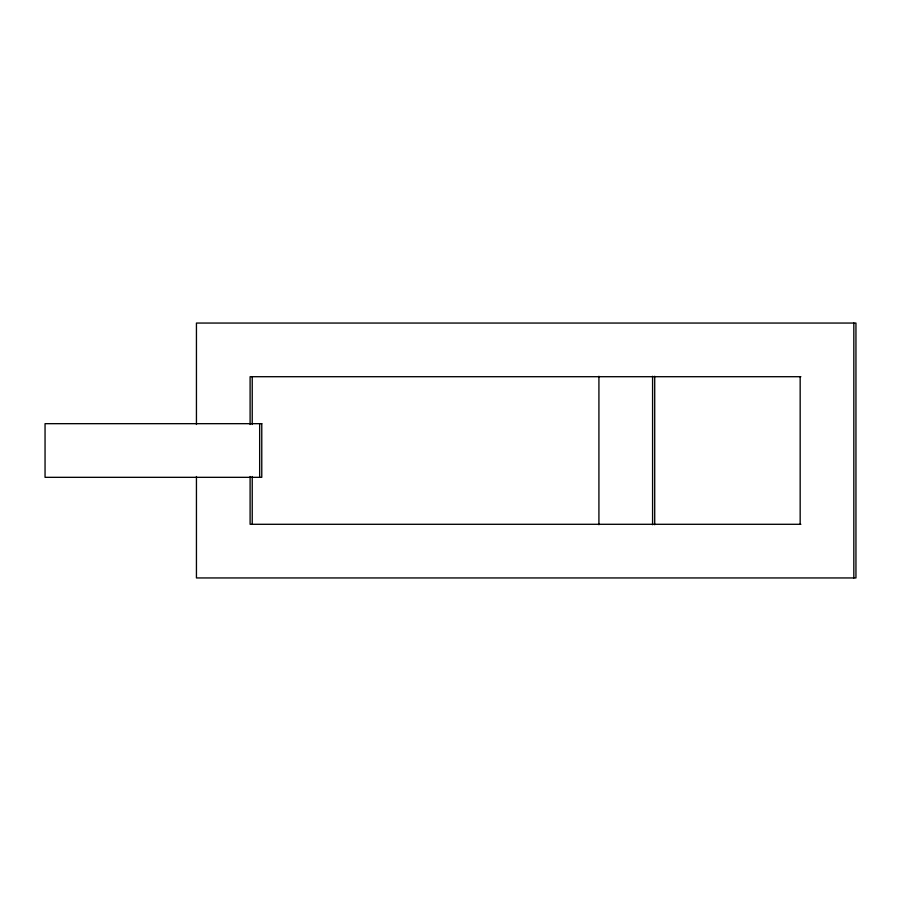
<?xml version="1.0" encoding="UTF-8"?>
<svg xmlns="http://www.w3.org/2000/svg" width="901" height="901" viewBox="0 0 901 901"><rect width="100%" height="100%" fill="white"/><g stroke="black" fill="none" stroke-linecap="round" stroke-linejoin="round"><path stroke-width="1.35" d="M800.876 376.708L250.106 376.708L250.106 424.495M800.876 524.292L250.106 524.292L250.106 476.505M853.821 323.054L853.821 577.946M800.167 376.708L800.167 524.292M654.712 376.269L654.712 524.731M652.583 376.269L652.583 524.731M598.917 376.269L598.917 524.731M259.657 423.673L259.657 477.327M252.235 376.708L252.235 424.495M252.235 476.505L252.235 524.292M196.441 424.495L196.441 323.054L855.95 323.054L855.95 577.946L196.441 577.946L196.441 476.505M261.774 423.673L45.05 423.673L45.05 477.327L261.774 477.327L261.774 423.673"/></g></svg>
